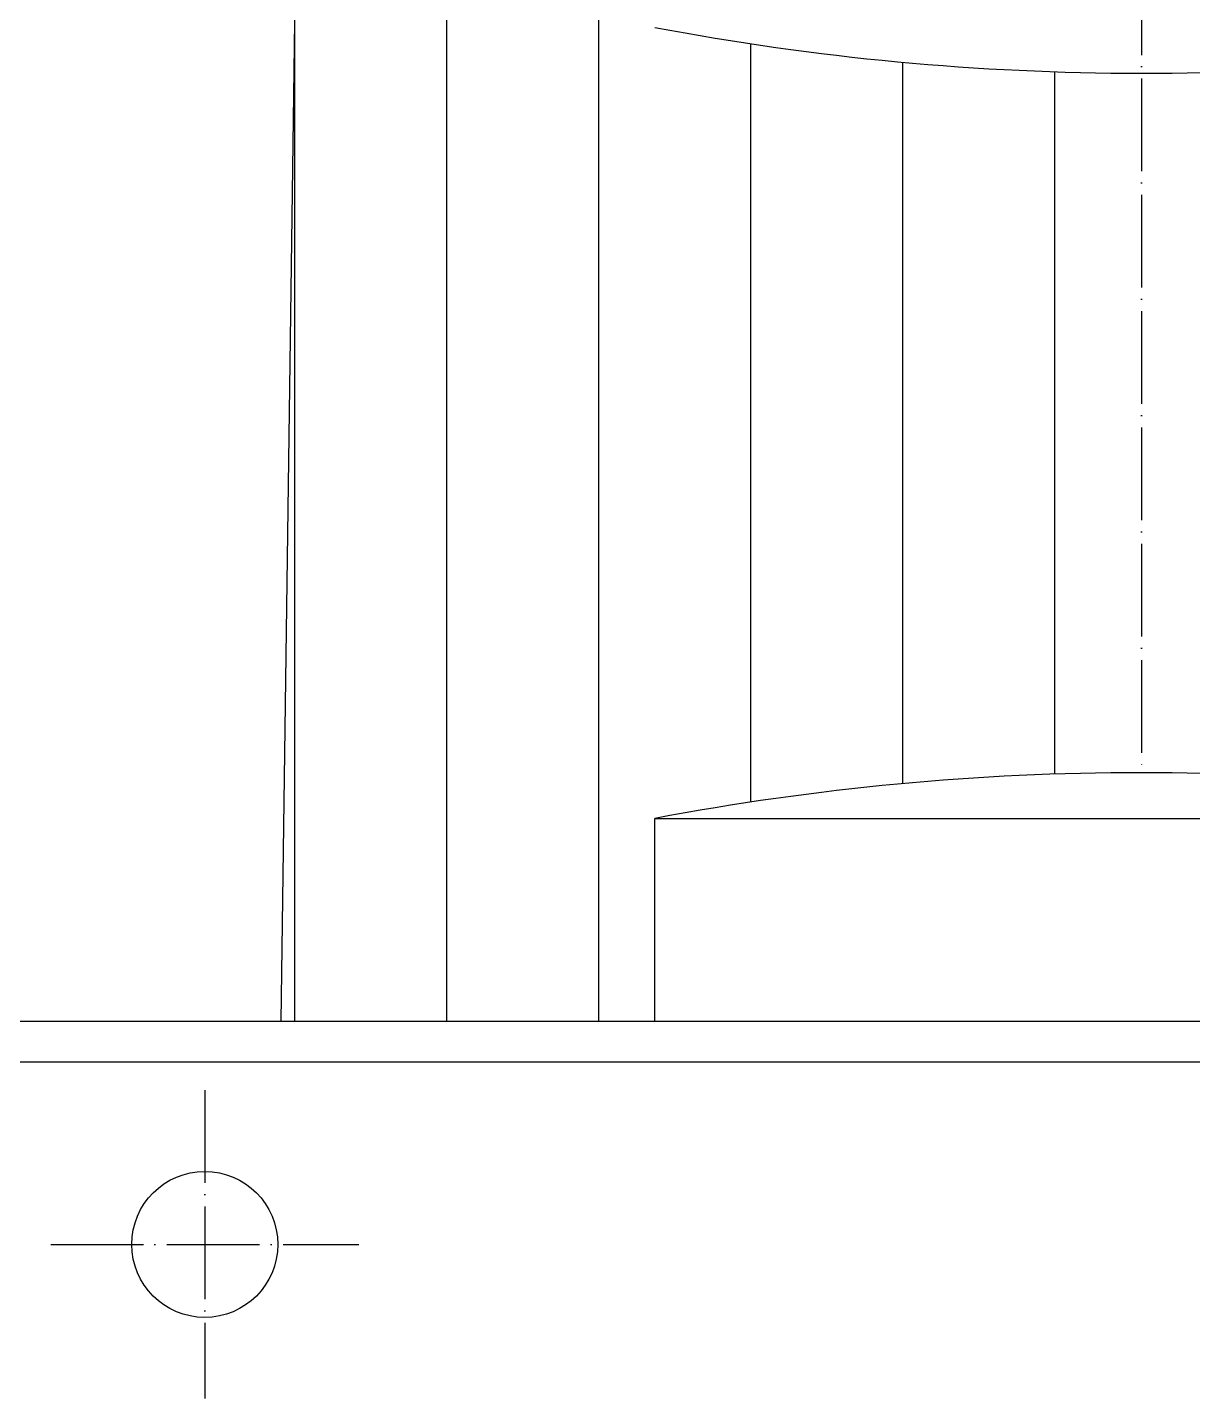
# Model space of a CAD drawing. Header units: inches. Extents: x -246336 to 136055, y -106871 to 69513.
# Drawn here: x -163464.8 to -163163.1, y -41478.8 to -41123.9 of the extents above; entities that cross this region are included whole.
import ezdxf

# ---------------------------------------------------------------- set-up
doc = ezdxf.new("R2010")
doc.units = ezdxf.units.IN
doc.header["$MEASUREMENT"] = 0
doc.linetypes.add('ACAD_ISO04W100', pattern=[30, 24, -3, 0, -3])
doc.layers.add('DTam', color=1, linetype='ACAD_ISO04W100')

msp = doc.modelspace()

# ---------------------------------------------------------------- hatches: boundary and pattern name
h = msp.add_hatch()
h.set_pattern_fill('ANSI31', color=8, scale=315, angle=45, style=0)
h.set_pattern_definition([(90, (-164891.877, -45110.658), (-39.375, 7e-15), [])])
h.paths.add_polyline_path([(-162963.221, -40672.358), (-163050.332, -40672.358), (-163050.332, -40703.858, -0.0469045), (-163176.332, -40715.704), (-163176.332, -40902.012, -0.0469045), (-163050.332, -40913.858), (-163050.332, -41123.858, -0.0469045), (-163176.332, -41135.704), (-163176.332, -41316.762, -0.0469045), (-163050.332, -41328.608), (-163050.332, -41381.108), (-162953.476, -41381.108)])
h.paths.add_polyline_path([(-163302.332, -40913.858, -0.0469045), (-163176.332, -40902.012), (-163176.332, -40715.704, -0.0469045), (-163302.332, -40703.858), (-163302.332, -40672.358), (-163389.472, -40672.358), (-163399.199, -41381.108), (-163302.332, -41381.108), (-163302.332, -41328.608, -0.0469045), (-163176.332, -41316.762), (-163176.332, -41135.704, -0.0469045), (-163302.332, -41123.858)])

# ---------------------------------------------------------------- linework, layer by layer
for p, q in [((-163389.472, -40672.358), (-163399.199, -41381.108)), ((-163302.332, -41328.608), (-163050.332, -41328.608)), ((-163302.332, -41381.108), (-163302.332, -41328.608)), ((-163475.659, -41381.108), (-162871.832, -41381.108)), ((-163480.832, -41391.608), (-162871.832, -41391.608))]:
    msp.add_line(p, q)
msp.add_circle((-163418.882, -41438.858), 18.9)
for centre, start, end in [((-163176.332, -40459.681), 259.258143, 280.741857), ((-163176.332, -41992.784), 79.258143, 100.741857)]:
    msp.add_arc(centre, 676.022, start, end)
at = {"layer": 'DTam'}
for p, q in [((-163176.332, -40715.704), (-163176.332, -41316.762)), ((-163418.882, -41398.958), (-163418.882, -41478.758)), ((-163458.782, -41438.858), (-163378.982, -41438.858))]:
    msp.add_line(p, q, dxfattribs=at)

doc.saveas('drawing.dxf')
